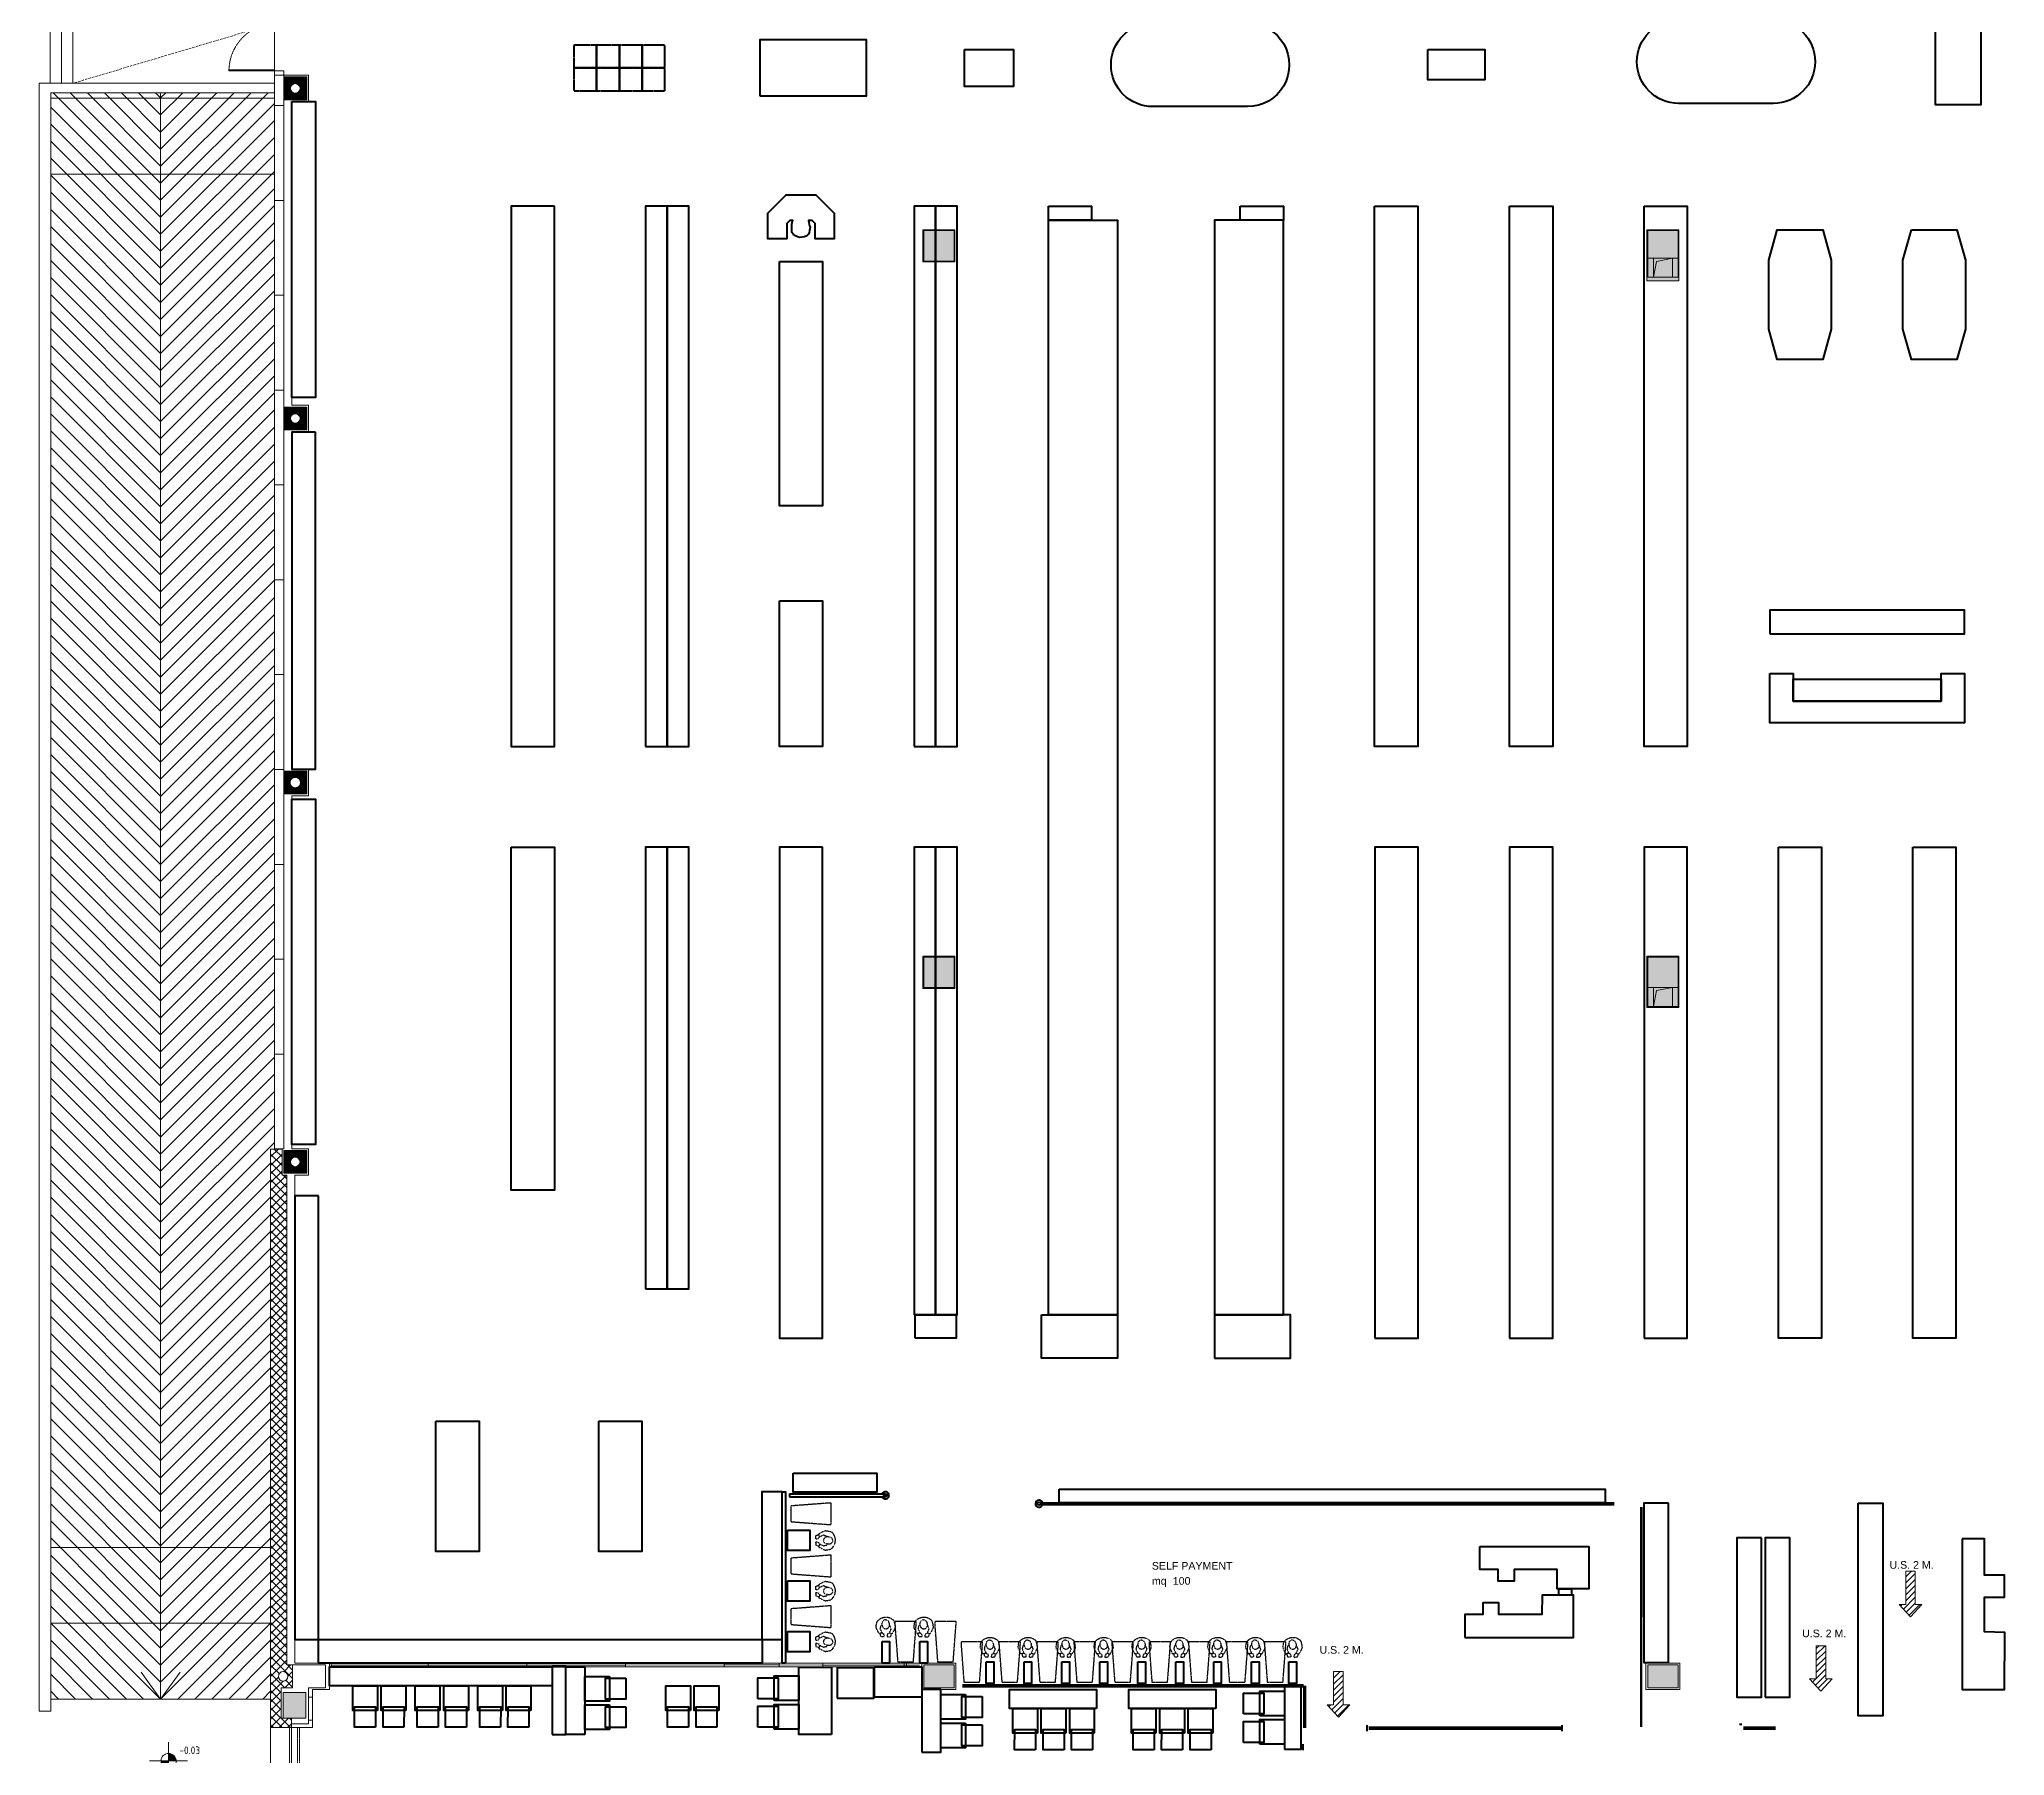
# Model space of a CAD drawing. Header units: millimetres. Extents: x 153 to 11230, y 154 to 10357.
# Drawn here: x 153 to 5336, y 2430 to 6955 of the extents above; entities that cross this region are included whole.
import ezdxf
from ezdxf.enums import TextEntityAlignment as Align

# ---------------------------------------------------------------- set-up
doc = ezdxf.new("R2010")
doc.units = ezdxf.units.MM
for name, pattern in [('HIDDEN', [9.525, 6.35, -3.175]), ('HIDDEN3', [0.25, 0.125, -0.125]), ('HIDDEN4', [0.125, 0.025, -0.1])]:
    doc.linetypes.add(name, pattern=pattern)
doc.layers.add('2500_460_LAY_OUT_001', color=150, linetype='Continuous')
for name, color, linetype, lineweight in [('410_STRUTTURE_001-AM_0', 7, 'Continuous', 0), ('420_MURATURE_001-AM_0', 4, 'Continuous', 0), ('430_TAVOLATI_001-AM_0', 3, 'Continuous', 0), ('434_CARTONGESSI_001-AM_0', 54, 'Continuous', 0), ('438_FOROMETRIE_001-AM_0', 7, 'Continuous', 0), ('441_SERRAMENTI_001-AM_0', 1, 'Continuous', 0), ('445_QUOTE_ALTIMETRICHE_001-AM_0', 2, 'Continuous', 0), ('449_ASCENSORI_RAMPE_001-AM_0', 43, 'Continuous', 0), ('461_LAYOUT_SCHEMA_001-AM_0', 11, 'Continuous', 50), ('471_TESTI_POLIGONI_001-AM_0', 221, 'Continuous', 0), ('480_CAMPITURE_SIMB_REI_001-AM_0', 30, 'Continuous', 0), ('481_SIMBOLI_VVF_001-AM_0', 30, 'Continuous', 0), ('490_CAMPITURE_001-AM_0', 9, 'Continuous', 0), ('491_OMBREGGIATURE_001-AM_0', 253, 'Continuous', 0)]:
    doc.layers.add(name, color=color, linetype=linetype, lineweight=lineweight)
doc.styles.add('AREA', font='arial.ttf')
doc.styles.get("Standard").update_dxf_attribs({"font": 'isocp.shx'})

# ---------------------------------------------------------------- blocks, each defined once
blk = doc.blocks.new('quota_alti_H20')
h = blk.add_hatch(color=256)
h.paths.add_polyline_path([(20, 0, 0.414214), (0, 20), (0, 0)])
h.paths.add_polyline_path([(-20, 0, 0.414214), (0, -20), (0, 0)])
for p, q in [((-50, 0), (50, 0)), ((0, 50), (0, -50))]:
    blk.add_line(p, q)
blk.add_circle((0, 0), 20)
blk.add_attdef('0.00', text='', height=20).set_placement((28.3, 28.3), align=Align.MIDDLE_LEFT)
blk = doc.blocks.new('SUP-LOC')
at = {"style": 'AREA'}
blk.add_text('mq', height=20, dxfattribs=at).set_placement((7.7, -17.4))
for tag, p in [('NAME_LOC', (7.7, 22.3)), ('AREA_AREA', (62.9, -17.4))]:
    blk.add_attdef(tag, p, '', height=20, dxfattribs=at)
blk = doc.blocks.new('uomo cassa self payment')
at = {"layer": '491_OMBREGGIATURE_001-AM_0', "color": 251, "linetype": 'HIDDEN4', "lineweight": 25, "ltscale": 0.35}
for p, q in [((-22.3, 13.5), (-23.6, 10.2)), ((-15.7, 27.3), (-22.3, 13.5)), ((-13.5, 26.8), (-15.7, 27.3)), ((-13.5, 26.8), (-13, 29.9)), ((-11.4, 26.1), (-13.5, 26.8)), ((-13, 29.9), (-12.4, 32.5)), ((-12.5, 15.4), (-8.3, 24.3)), ((-12.4, 32.5), (-11.8, 33.9)), ((-11.8, 33.9), (-9.9, 34.5)), ((-8.3, 24.3), (-11.4, 26.1)), ((-9.9, 34.5), (-2.2, 34.7)), ((-7.7, 26.1), (-9.5, 25)), ((-2.6, 28.2), (-7.7, 26.1)), ((-7.6, 3.7), (-6.6, 8.1)), ((-2.1, 30.7), (-3.3, 29.5)), ((-3.3, 29.5), (-2.6, 28.2)), ((-2.2, 34.7), (-2.1, 30.7)), ((5.4, 31.3), (5.4, 35.2)), ((5.4, 35.2), (13.2, 35.1)), ((6.5, 30.1), (5.4, 31.3)), ((5.9, 28.7), (6.5, 30.1)), ((11, 26.7), (5.9, 28.7)), ((12.7, 25.6), (11, 26.7)), ((11.6, 24.8), (16.5, 14.3)), ((13.2, 35.1), (15.1, 34.4)), ((15.1, 34.4), (15.7, 33.1)), ((15.7, 33.1), (16.2, 30.5)), ((16.2, 30.5), (16.8, 27.4)), ((25.6, 14.1), (20.6, 24.4))]:
    blk.add_line(p, q, dxfattribs=at)
for centre, radius, start, end in [((61, 17.9), 84.9, 185.1885, 194.9327), ((115.3, 41), 130.3, 191.3093, 195.9344), ((-9.9, 0.3), 4.93, 59.1483, 90.6094), ((52809.8, 2340.9), 52869.1, 182.53371, 182.53914), ((6.6, 2.5), 14.3, 137.1679, 156.7379), ((3.5, 5.3), 10.1, 112.9373, 137.1665), ((15739.5, -106084.2), 107260.1, 98.436493, 98.438394), ((-4, -8.7), 24.9, 65.3342, 73.5397), ((-0.4, 4.8), 11.4, 9.7579, 53.5552), ((-75293.4, 19702.4), 77838.8, 345.335501, 345.339192), ((-73.9, 0.4), 85, 0.846, 4.2256), ((18.9, -7.5), 14.7, 112.2167, 122.4764), ((21.8, 11), 17.2, 99.1926, 126.3892), ((36, 1.9), 23.1, 147.6341, 169.7775), ((58.6, 43.1), 42.4, 200.9394, 206.1749), ((-40.1, 15.2), 67.1, 339.6535, 356.2112), ((-82.3, -27.9), 115.8, 19.5142, 21.2699), ((2.6, 11.9), 28.5, 213.8804, 315.393), ((5.4, 1.2), 13, 191.1369, 210.7007), ((2.9, -0.3), 10.1, 210.7058, 234.9365), ((-60434.8, -161110.7), 172063.7, 69.436964, 69.438149), ((-8.9, 65.4), 75.9, 277.0917, 279.7798), ((0, 0), 10.1, 292.9369, 317.1679), ((-2.1, 1.9), 13, 317.1697, 336.7372)]:
    blk.add_arc(centre, radius, start, end, dxfattribs=at)
blk = doc.blocks.new('FRECCIA US ORIZZONTALE')
h = blk.add_hatch()
h.set_pattern_fill('ANSI31', color=256, scale=7, style=0)
h.set_pattern_definition([(45, (-5619.863, -3114.928), (-15.71545, 15.71545), [])])
h.paths.add_polyline_path([(0, 0), (-60, 65), (-25, 65), (-25, 240), (25, 240), (25, 65), (60, 65)])
blk.add_lwpolyline([(0, 0), (-60, 65), (-25, 65), (-25, 240), (25, 240), (25, 65), (60, 65)], close=True)
blk = doc.blocks.new('US')
at = {"rotation": 270}
blk.add_blockref('FRECCIA US ORIZZONTALE', (50, 0), dxfattribs=at)

msp = doc.modelspace()

# ---------------------------------------------------------------- hatches: boundary and pattern name
at = {"layer": '410_STRUTTURE_001-AM_0'}
h = msp.add_hatch(color=256, dxfattribs=at)
h.paths.add_polyline_path([(828.315, 6855.205), (798.315, 6855.205), (798.315, 6825.205), (815.815, 6825.205, -0.41421356), (828.315, 6837.705)])
h.paths.add_polyline_path([(858.315, 6855.205), (828.315, 6855.205), (828.315, 6837.705, -0.41421356), (840.815, 6825.205), (858.315, 6825.205)])
h.paths.add_polyline_path([(858.315, 6825.205), (840.815, 6825.205, -0.41421356), (828.315, 6812.705), (828.315, 6795.205), (858.315, 6795.205)])
h.paths.add_polyline_path([(828.315, 6812.705, -0.41421356), (815.815, 6825.205), (798.315, 6825.205), (798.315, 6795.205), (828.315, 6795.205)])
h = msp.add_hatch(color=256, dxfattribs=at)
h.paths.add_polyline_path([(4474.315, 6450.208), (4434.315, 6450.208), (4434.315, 6422.77, -0.41421356), (4446.815, 6410.27), (4474.315, 6410.27)])
h.paths.add_polyline_path([(4434.315, 6450.208), (4394.315, 6450.208), (4394.315, 6410.27), (4421.815, 6410.27, -0.41421356), (4434.315, 6422.77)])
h.paths.add_polyline_path([(4434.315, 6397.77, -0.41274985), (4421.816, 6410.208), (4394.315, 6410.208), (4394.315, 6370.208), (4434.315, 6370.208)])
h.paths.add_polyline_path([(4474.315, 6410.208), (4446.815, 6410.208, -0.41274985), (4434.315, 6397.77), (4434.315, 6370.208), (4459.315, 6370.208), (4474.315, 6370.208)])
h.paths.add_polyline_path([(4446.815, 6410.208), (4434.315, 6410.208), (4434.315, 6397.77, 0.41274985)])
h.paths.add_polyline_path([(4434.315, 6422.77), (4434.315, 6410.27), (4446.815, 6410.27, 0.41421356)])
h.paths.add_polyline_path([(4434.315, 6422.77, 0.41421356), (4421.815, 6410.27), (4434.315, 6410.27)], flags=16)
h.paths.add_polyline_path([(4434.315, 6410.208), (4421.816, 6410.208, 0.41274985), (4434.315, 6397.77)], flags=17)
h = msp.add_hatch(color=256, dxfattribs=at)
h.paths.add_polyline_path([(828.315, 5985.205), (798.315, 5985.205), (798.315, 5955.205), (815.815, 5955.205, -0.41421356), (828.315, 5967.705)])
h.paths.add_polyline_path([(858.315, 5985.205), (828.315, 5985.205), (828.315, 5967.705, -0.41421356), (840.815, 5955.205), (858.315, 5955.205)])
h.paths.add_polyline_path([(858.315, 5955.205), (840.815, 5955.205, -0.41421356), (828.315, 5942.705), (828.315, 5925.205), (858.315, 5925.205)])
h.paths.add_polyline_path([(828.315, 5942.705, -0.41421356), (815.815, 5955.205), (798.315, 5955.205), (798.315, 5925.205), (828.315, 5925.205)])
h = msp.add_hatch(color=256, dxfattribs=at)
h.paths.add_polyline_path([(828.315, 5025.205), (798.315, 5025.205), (798.315, 4995.205), (815.815, 4995.205, -0.41421356), (828.315, 5007.705)])
h.paths.add_polyline_path([(858.315, 5025.205), (828.315, 5025.205), (828.315, 5007.705, -0.41421356), (840.815, 4995.205), (858.315, 4995.205)])
h.paths.add_polyline_path([(858.315, 4995.205), (840.815, 4995.205, -0.41421356), (828.315, 4982.705), (828.315, 4965.205), (858.315, 4965.205)])
h.paths.add_polyline_path([(828.315, 4982.705, -0.41421356), (815.815, 4995.205), (798.315, 4995.205), (798.315, 4965.205), (828.315, 4965.205)])
h = msp.add_hatch(color=256, dxfattribs=at)
h.paths.add_polyline_path([(4474.315, 4535.208), (4434.315, 4535.208), (4434.315, 4507.708, -0.41421356), (4446.815, 4495.208), (4474.315, 4495.208)])
h.paths.add_polyline_path([(4434.315, 4507.708), (4434.315, 4495.208), (4446.815, 4495.208, 0.41421356)], flags=16)
h.paths.add_polyline_path([(4434.315, 4507.708, 0.41421356), (4421.815, 4495.208), (4434.315, 4495.208)])
h.paths.add_polyline_path([(4434.315, 4495.208), (4421.815, 4495.208, 0.41421356), (4434.315, 4482.708)], flags=17)
h.paths.add_polyline_path([(4446.815, 4495.208), (4434.315, 4495.208), (4434.315, 4482.708, 0.41421356)], flags=16)
h.paths.add_polyline_path([(4474.315, 4495.208), (4446.815, 4495.208, -0.41421356), (4434.315, 4482.708), (4434.315, 4455.208), (4474.315, 4455.208)])
h.paths.add_polyline_path([(4434.315, 4535.208), (4394.315, 4535.208), (4394.315, 4495.208), (4421.815, 4495.208, -0.41421356), (4434.315, 4507.708)])
h.paths.add_polyline_path([(4434.315, 4482.708, -0.41421356), (4421.815, 4495.208), (4394.315, 4495.208), (4394.315, 4455.208), (4434.315, 4455.208)])
h = msp.add_hatch(color=256, dxfattribs=at)
h.paths.add_polyline_path([(828.284, 4025.208), (798.284, 4025.208), (798.284, 3995.208), (815.784, 3995.208, -0.41421356), (828.284, 4007.708)])
h.paths.add_polyline_path([(858.284, 4025.208), (828.284, 4025.208), (828.284, 4007.708, -0.41421356), (840.784, 3995.208), (858.284, 3995.208)])
h.paths.add_polyline_path([(858.284, 3995.208), (840.784, 3995.208, -0.41421356), (828.284, 3982.708), (828.284, 3965.208), (858.284, 3965.208)])
h.paths.add_polyline_path([(828.284, 3982.708, -0.41421356), (815.784, 3995.208), (798.284, 3995.208), (798.284, 3965.208), (828.284, 3965.208)])
msp.add_hatch(color=256, dxfattribs=at).paths.add_polyline_path([(796.317, 2596.617), (856.317, 2596.617), (856.317, 2529.208), (796.317, 2529.208)])
at = {"layer": '490_CAMPITURE_001-AM_0'}
h = msp.add_hatch(dxfattribs=at)
h.set_pattern_fill('ANSI31', color=256, scale=10, angle=270, style=0)
h.set_pattern_definition([(315, (473.315, 2579.208), (22.45064, 22.45064), [])])
h.paths.add_polyline_path([(473.315, 6813.708), (183.315, 6813.708), (183.315, 2579.208), (473.315, 2579.208)])
h = msp.add_hatch(dxfattribs=at)
h.set_pattern_fill('ANSI31', color=256, scale=10, style=0)
h.set_pattern_definition([(45, (473.315, 2579.208), (-22.45064, 22.45064), [])])
h.paths.add_polyline_path([(773.315, 6813.708), (473.315, 6813.708), (473.315, 2579.208), (763.315, 2579.208), (763.315, 4029.208), (773.315, 4029.208)])
h = msp.add_hatch(dxfattribs=at)
h.set_pattern_fill('ANSI37', color=256, scale=5, style=0)
h.set_pattern_definition([(45, (183.315, 9445.208), (-11.22532, 11.22532), []), (135, (183.315, 9445.208), (-11.22532, -11.22532), [])])
h.paths.add_polyline_path([(806.315, 3960.208), (793.315, 3960.208), (793.315, 4029.208), (763.315, 4029.208), (763.315, 2529.208), (763.315, 2504.208), (818.315, 2504.208), (818.315, 2529.208), (791.317, 2529.208), (791.317, 2609.208), (821.315, 2609.208), (821.315, 2669.208), (806.315, 2669.208)])
h.paths.add_polyline_path([(808.603, 2639.21, -1), (783.603, 2639.21, -1)], flags=16)

# ---------------------------------------------------------------- linework, layer by layer
at = {"layer": '2500_460_LAY_OUT_001', "ltscale": 100}
for p, q in [((4375.326, 3085.137), (4375.107, 2506.514)), ((4379.107, 2506.506), (4379.326, 3085.181))]:
    msp.add_line(p, q, dxfattribs=at)
at = {"layer": '410_STRUTTURE_001-AM_0', "linetype": 'Continuous'}
for points in [[(798.315, 6795.205), (858.315, 6795.205), (858.315, 6855.205), (798.315, 6855.205)], [(2485.315, 6370.145), (2565.315, 6370.145), (2565.315, 6450.145), (2485.315, 6450.145)], [(4394.315, 6377.208), (4474.315, 6377.208), (4474.315, 6450.208), (4394.315, 6450.208)], [(798.315, 5925.205), (858.315, 5925.205), (858.315, 5985.205), (798.315, 5985.205)], [(798.315, 4965.205), (858.315, 4965.205), (858.315, 5025.205), (798.315, 5025.205)], [(2485.315, 4455.208), (2565.315, 4455.208), (2565.315, 4535.208), (2485.315, 4535.208)], [(4394.315, 4455.208), (4474.315, 4455.208), (4474.315, 4535.208), (4394.315, 4535.208)], [(798.315, 3965.208), (858.315, 3965.208), (858.315, 4025.208), (798.315, 4025.208)], [(2485.315, 2609.208), (2565.315, 2609.208), (2565.315, 2669.208), (2485.315, 2669.208)], [(4394.315, 2609.208), (4474.315, 2609.208), (4474.315, 2669.208), (4394.315, 2669.208)]]:
    msp.add_lwpolyline(points, close=True, dxfattribs=at)
at = {"layer": '410_STRUTTURE_001-AM_0'}
msp.add_lwpolyline([(796.317, 2596.617), (856.317, 2596.617), (856.317, 2529.208), (796.317, 2529.208)], close=True, dxfattribs=at)
at = {"layer": '410_STRUTTURE_001-AM_0', "linetype": 'Continuous'}
for centre in [(828.315, 6825.205), (828.315, 5955.205), (828.284, 3995.208)]:
    msp.add_circle(centre, 12.5, dxfattribs=at)
at = {"layer": '410_STRUTTURE_001-AM_0'}
for points in [[(2485.315, 6450.145), (2565.315, 6450.145), (2485.315, 6370.145), (2565.315, 6370.145)], [(2485.315, 4535.208), (2565.315, 4535.208), (2485.315, 4455.208), (2565.315, 4455.208)], [(2485.315, 2669.208), (2565.315, 2669.208), (2485.315, 2609.208), (2565.315, 2609.208)], [(4394.315, 2669.208), (4474.315, 2669.208), (4394.315, 2609.208), (4474.315, 2609.208)]]:
    msp.add_solid(points, dxfattribs=at)
at = {"layer": '420_MURATURE_001-AM_0'}
for p, q in [((773.315, 6859.707), (773.315, 4029.708)), ((773.315, 6859.707), (798.315, 6859.707)), ((798.315, 4029.708), (798.315, 6859.707)), ((153.315, 2547.649), (153.315, 6838.708)), ((773.315, 6838.708), (153.315, 6838.708)), ((183.315, 2579.283), (183.315, 6813.708)), ((773.315, 6813.708), (183.315, 6813.708)), ((773.315, 6779.708), (798.315, 6779.708)), ((773.315, 6529.708), (798.315, 6529.708)), ((773.315, 6279.708), (798.315, 6279.708)), ((773.315, 6029.708), (798.315, 6029.708)), ((773.315, 5779.708), (798.315, 5779.708)), ((773.315, 5529.708), (798.315, 5529.708)), ((773.315, 5279.708), (798.315, 5279.708)), ((773.315, 5029.708), (798.315, 5029.708)), ((773.315, 4779.708), (798.315, 4779.708)), ((773.315, 4529.708), (798.315, 4529.708)), ((773.315, 4279.708), (798.315, 4279.708)), ((183.315, 2547.649), (183.315, 4039.208)), ((763.315, 2529.208), (763.315, 4029.208)), ((793.315, 4029.208), (763.315, 4029.208)), ((773.315, 4029.708), (798.315, 4029.708)), ((793.315, 4029.208), (793.315, 3960.208)), ((806.315, 3960.208), (793.315, 3960.208)), ((806.315, 2669.208), (806.315, 3960.208)), ((821.315, 2669.208), (806.315, 2669.208)), ((821.315, 2609.208), (821.315, 2669.208)), ((791.317, 2609.208), (821.315, 2609.208)), ((791.317, 2529.208), (791.317, 2609.208)), ((183.315, 2547.649), (153.315, 2547.649)), ((763.315, 2529.208), (763.315, 2504.208)), ((818.315, 2504.208), (763.315, 2504.208)), ((791.317, 2529.208), (818.315, 2529.208)), ((818.315, 2529.208), (818.315, 2504.208))]:
    msp.add_line(p, q, dxfattribs=at)
msp.add_circle((796.103, 2639.21), 12.5, dxfattribs=at)
at = {"layer": '430_TAVOLATI_001-AM_0', "linetype": 'Continuous'}
for p, q in [((798.315, 6860.205), (863.315, 6860.205)), ((863.315, 6790.205), (863.315, 6860.205)), ((819.315, 5990.205), (819.315, 6790.205)), ((819.315, 6790.205), (863.315, 6790.205)), ((819.315, 5990.205), (863.315, 5990.205)), ((863.315, 5920.205), (863.315, 5990.205)), ((819.315, 5030.205), (819.315, 5920.205)), ((819.315, 5920.205), (863.315, 5920.205)), ((819.315, 5030.205), (863.315, 5030.205)), ((863.315, 4960.205), (863.315, 5030.205)), ((819.315, 4030.208), (819.315, 4960.205)), ((819.315, 4960.205), (863.315, 4960.205)), ((819.315, 4030.208), (863.315, 4030.208)), ((863.315, 3960.208), (863.315, 4030.208)), ((827.315, 2674.025), (827.315, 3960.208)), ((827.315, 3960.208), (863.315, 3960.208)), ((863.315, 3960.208), (827.315, 3960.208)), ((821.315, 2669.208), (908.317, 2669.208)), ((918.317, 2674.025), (827.315, 2674.025)), ((908.317, 2609.39), (908.317, 2669.208)), ((918.317, 2604.208), (918.317, 2674.025)), ((863.315, 2609.39), (908.317, 2609.39)), ((863.315, 2514.208), (863.315, 2609.39)), ((873.315, 2604.208), (918.317, 2604.208)), ((873.315, 2504.208), (873.315, 2604.208)), ((818.315, 2514.208), (863.315, 2514.208)), ((818.315, 2504.208), (873.315, 2504.208))]:
    msp.add_line(p, q, dxfattribs=at)
at = {"layer": '430_TAVOLATI_001-AM_0'}
for p, q in [((873.315, 2584.117), (863.315, 2584.117)), ((873.315, 2524.117), (863.315, 2524.117))]:
    msp.add_line(p, q, dxfattribs=at)
at = {"layer": '434_CARTONGESSI_001-AM_0'}
for points in [[(2482.815, 6452.645), (2567.815, 6452.645), (2567.815, 6367.645), (2482.815, 6367.645)], [(2485.315, 6370.145), (2485.315, 6450.145), (2565.315, 6450.145), (2565.315, 6370.145)], [(4391.815, 6452.708), (4476.815, 6452.708), (4476.815, 6317.708), (4391.815, 6317.708)], [(4394.315, 6327.208), (4394.315, 6450.208), (4474.315, 6450.208), (4474.315, 6327.208)], [(2482.815, 4537.708), (2567.815, 4537.708), (2567.815, 4452.708), (2482.815, 4452.708)], [(2485.315, 4455.208), (2485.315, 4535.208), (2565.315, 4535.208), (2565.315, 4455.208)], [(4391.815, 4537.708), (4476.815, 4537.708), (4476.815, 4402.708), (4391.815, 4402.708)], [(4394.315, 4405.208), (4394.315, 4535.208), (4474.315, 4535.208), (4474.315, 4405.208)], [(2480.315, 2674.208), (2480.315, 2604.208), (2570.315, 2604.208), (2570.315, 2674.208)], [(4389.315, 2674.208), (4389.315, 2604.208), (4479.315, 2604.208), (4479.315, 2674.208)]]:
    msp.add_lwpolyline(points, close=True, dxfattribs=at)
at = {"layer": '438_FOROMETRIE_001-AM_0'}
for points in [[(4409.315, 6377.208), (4409.315, 6327.27), (4459.315, 6327.27), (4459.315, 6377.208)], [(4409.315, 6377.208), (4409.315, 6327.27), (4417.578, 6368.945), (4459.315, 6377.208)], [(4409.315, 4455.145), (4409.315, 4405.208), (4459.315, 4405.208), (4459.315, 4455.145)], [(4409.315, 4455.145), (4409.315, 4405.208), (4417.578, 4446.882), (4459.315, 4455.145)]]:
    msp.add_lwpolyline(points, close=True, dxfattribs=at)
at = {"layer": '441_SERRAMENTI_001-AM_0'}
for p, q in [((773.315, 6871.204), (773.315, 7123.209)), ((763.315, 2504.208), (763.315, 1904.208))]:
    msp.add_line(p, q, dxfattribs=at)
at = {"layer": '441_SERRAMENTI_001-AM_0', "linetype": 'Continuous'}
for p, q in [((918.317, 2674.025), (2104.037, 2674.158)), ((918.317, 2664.025), (2104.037, 2664.156)), ((923.317, 2664.026), (923.317, 2674.025)), ((923.317, 2669.016), (1178.477, 2669.045)), ((1178.477, 2664.055), (1178.477, 2674.035)), ((1178.477, 2669.045), (1438.637, 2669.074)), ((1438.637, 2664.084), (1438.637, 2674.065)), ((1438.637, 2669.074), (1698.797, 2669.103)), ((1698.797, 2664.113), (1698.797, 2674.094)), ((1698.797, 2669.103), (1958.957, 2669.206)), ((1958.957, 2664.143), (1958.957, 2674.123)), ((1958.957, 2669.206), (2104.037, 2669.15)), ((2104.037, 2674.159), (2480.315, 2674.165)), ((2104.037, 2674.161), (2104.037, 2664.157)), ((2104.037, 2674.158), (2104.037, 2664.156)), ((2219.117, 2669.141), (2104.037, 2669.15)), ((2104.037, 2664.157), (2480.315, 2664.161)), ((2219.117, 2664.158), (2219.117, 2674.139)), ((2219.117, 2669.141), (2474.314, 2669.025)), ((2433.896, 2674.161), (2433.896, 2664.157)), ((2433.896, 2674.158), (2433.896, 2664.156)), ((2433.896, 2664.026), (2433.896, 2674.025)), ((2433.896, 2664.026), (2433.896, 2674.025)), ((2440.174, 2674.165), (2440.174, 2664.161)), ((2440.174, 2674.165), (2440.174, 2664.161)), ((2440.174, 2674.165), (2440.174, 2664.161)), ((2440.174, 2674.165), (2440.174, 2664.161)), ((813.315, 2294.208), (813.315, 2504.208)), ((813.315, 2504.208), (818.315, 2504.208)), ((818.315, 2504.208), (818.315, 2294.208))]:
    msp.add_line(p, q, dxfattribs=at)
at = {"layer": '441_SERRAMENTI_001-AM_0', "linetype": 'HIDDEN3'}
for p, q in [((834.315, 2504.208), (834.315, 1904.208)), ((839.315, 2504.208), (839.315, 1904.208))]:
    msp.add_line(p, q, dxfattribs=at)
at = {"layer": '441_SERRAMENTI_001-AM_0'}
msp.add_lwpolyline([(773.315, 6871.204), (653.326, 6871.207), (653.327, 6874.207), (773.315, 6874.204)], close=True, dxfattribs=at)
at = {"layer": '441_SERRAMENTI_001-AM_0', "linetype": 'HIDDEN4'}
msp.add_arc((780.212, 6870.518), 126.876, 93.115906, 178.333973, dxfattribs=at)
at = {"layer": '449_ASCENSORI_RAMPE_001-AM_0', "linetype": 'Continuous'}
for p, q in [((181.923, 7154.708), (181.923, 6838.708)), ((211.923, 7154.708), (211.923, 6838.708)), ((241.923, 7154.708), (241.923, 6838.708))]:
    msp.add_line(p, q, dxfattribs=at)
at = {"layer": '449_ASCENSORI_RAMPE_001-AM_0'}
for p, q in [((183.315, 6799.208), (773.315, 6799.208)), ((473.315, 2579.208), (473.315, 6813.708)), ((183.315, 6599.208), (773.315, 6599.208)), ((183.315, 2979.208), (763.315, 2979.208)), ((183.315, 2779.208), (763.315, 2779.208)), ((183.315, 2579.208), (763.315, 2579.208))]:
    msp.add_line(p, q, dxfattribs=at)
at = {"layer": '449_ASCENSORI_RAMPE_001-AM_0', "linetype": 'HIDDEN'}
msp.add_lwpolyline([(772.87, 6996.705), (241.923, 6838.708)], dxfattribs=at)
at = {"layer": '449_ASCENSORI_RAMPE_001-AM_0'}
msp.add_lwpolyline([(798.315, 6859.707), (798.315, 6871.204), (773.315, 6871.204), (773.315, 6859.707)], dxfattribs=at)
at = {"layer": '449_ASCENSORI_RAMPE_001-AM_0', "linetype": 'Continuous'}
for points in [[(473.315, 2579.283), (421.899, 2650.442)], [(473.315, 2579.283), (524.732, 2650.442)]]:
    msp.add_lwpolyline(points, dxfattribs=at)
at = {"layer": '461_LAYOUT_SCHEMA_001-AM_0'}
for points in [[(3089.229, 6997.209), (3339.367, 6997.209, -1.00062891), (3339.229, 6777.209), (3089.229, 6777.209, -1)], [(4475.895, 7005.477), (4725.895, 7005.477, -1), (4725.895, 6785.477), (4475.895, 6785.477, -1)], [(2138.076, 6471.96), (2139.313, 6475.286), (2139.971, 6476.57), (2132.134, 6476.57), (2124.336, 6468.756), (2124.318, 6428.667), (2074.318, 6428.667), (2074.318, 6496.449), (2122.536, 6544.667), (2201.1, 6544.667), (2249.318, 6496.449), (2249.318, 6428.667), (2199.318, 6428.667), (2199.318, 6468.667), (2191.415, 6476.57), (2181.658, 6476.57), (2184.542, 6463.044), (2185.778, 6459.718, -0.07237361), (2181.737, 6440.815, -0.47436789), (2137.835, 6444.937, -0.02271333)]]:
    msp.add_lwpolyline(points, format="xyb", close=True, dxfattribs=at)
for points in [[(2053.495, 6805.146), (2334.495, 6805.146), (2334.495, 6953.146), (2053.495, 6953.146)], [(2593.124, 6928.096), (2722.404, 6928.096), (2722.404, 6830.196), (2593.124, 6830.196)], [(3814.798, 6927.278), (3964.798, 6927.278), (3964.798, 6847.278), (3814.798, 6847.278)], [(819.315, 6790.205), (881.315, 6790.205), (881.315, 6010.186), (819.315, 6010.186)], [(1511.815, 6514.707), (1397.815, 6514.707), (1397.815, 5090.655), (1511.815, 5090.655)], [(1751.815, 5090.655), (1808.816, 5090.667), (1808.816, 6514.719), (1751.815, 6514.707)], [(1808.816, 5090.655), (1865.816, 5090.667), (1865.816, 6514.719), (1808.816, 6514.707)], [(2459.815, 5090.656), (2516.816, 5090.668), (2516.816, 6514.72), (2459.815, 6514.708)], [(2516.816, 5090.656), (2573.816, 5090.668), (2573.816, 6514.72), (2516.816, 6514.708)], [(2814.052, 6514.707), (2928.052, 6514.707), (2928.052, 6477.623), (2814.052, 6477.623)], [(3320.053, 6514.707), (3434.053, 6514.707), (3434.053, 6477.624), (3320.053, 6477.624)], [(3674.09, 6514.701), (3788.09, 6514.701), (3788.09, 5090.648), (3674.09, 5090.648)], [(4029.817, 6514.733), (4143.817, 6514.733), (4143.817, 5090.68), (4029.817, 5090.68)], [(4384.815, 6514.733), (4498.815, 6514.733), (4498.815, 5090.68), (4384.815, 5090.68)], [(2814.052, 6477.613), (2996.053, 6477.613), (2996.053, 3592.623), (2814.052, 3592.623)], [(3252.053, 3592.614), (3434.053, 3592.614), (3434.053, 6477.622), (3252.053, 6477.622)], [(4713.523, 6372.712), (4736.023, 6452.712), (4856.023, 6452.712), (4878.523, 6372.712), (4878.523, 6190.712), (4856.023, 6110.712), (4736.023, 6110.712), (4713.523, 6190.712)], [(5089.698, 6452.712), (5209.698, 6452.712), (5232.198, 6372.712), (5232.198, 6190.712), (5209.698, 6110.712), (5089.698, 6110.712), (5067.198, 6190.712), (5067.198, 6372.712)], [(2104.818, 6368.667), (2218.822, 6368.667), (2218.822, 5724.656), (2104.818, 5724.656)], [(881.315, 5919.217), (819.315, 5919.217), (819.315, 5030.205), (881.315, 5030.205)], [(2104.822, 5474.658), (2218.822, 5474.658), (2218.822, 5090.655), (2104.822, 5090.655)], [(4716.02, 5387.666), (5230.02, 5387.666), (5230.022, 5449.666), (4716.02, 5449.666)], [(4716.02, 5282.666), (4778.02, 5282.666), (4778.02, 5210.166), (5168.02, 5210.166), (5168.02, 5282.666), (5230.02, 5282.666), (5230.02, 5152.666), (4716.02, 5152.666)], [(4778.02, 5267.666), (5168.02, 5267.666), (5168.02, 5210.166), (4778.02, 5210.166)], [(819.314, 4951.205), (881.315, 4951.205), (881.315, 4041.182), (819.314, 4041.182)], [(1397.815, 4824.656), (1511.811, 4824.656), (1511.811, 3920.65), (1397.815, 3920.65)], [(1751.815, 3660.65), (1808.816, 3660.661), (1808.816, 4824.662), (1751.815, 4824.65)], [(1808.816, 3660.65), (1865.816, 3660.661), (1865.816, 4824.662), (1808.816, 4824.65)], [(2218.822, 4824.656), (2104.822, 4824.656), (2104.822, 3530.623), (2218.822, 3530.623)], [(2459.816, 3592.617), (2516.816, 3592.629), (2516.816, 4824.663), (2459.815, 4824.651)], [(2516.816, 3592.617), (2573.817, 3592.629), (2573.816, 4824.663), (2516.816, 4824.651)], [(3674.825, 3530.628), (3788.82, 3530.628), (3788.82, 4824.656), (3674.825, 4824.656)], [(4029.823, 3530.632), (4143.818, 3530.632), (4143.818, 4824.661), (4029.823, 4824.661)], [(4384.613, 3530.632), (4498.608, 3530.632), (4498.608, 4824.661), (4384.613, 4824.661)], [(4738.816, 4824.66), (4852.814, 4824.66), (4852.819, 3530.623), (4738.816, 3530.623)], [(5093.02, 4824.66), (5207.025, 4824.66), (5207.025, 3530.623), (5093.02, 3530.623)], [(889.315, 3906.025), (827.315, 3906.025), (827.315, 2736.025), (889.315, 2736.025)], [(2461.761, 3531.723), (2571.761, 3531.723), (2571.761, 3592.623), (2461.761, 3592.623)], [(2796.053, 3592.623), (2996.053, 3592.623), (2996.053, 3477.623), (2796.053, 3477.623)], [(3252.053, 3477.614), (3452.053, 3477.614), (3452.053, 3592.614), (3252.053, 3592.614)], [(1199.315, 3312.11), (1313.315, 3312.11), (1313.315, 2968.111), (1199.315, 2968.111)], [(1628.315, 3312.111), (1742.315, 3312.111), (1742.315, 2968.111), (1628.315, 2968.111)], [(2141.157, 3175.008), (2361.276, 3175.008), (2361.276, 3125.008), (2141.157, 3125.008)], [(2058.752, 2736.025), (2111.752, 2736.025), (2111.752, 3126.025), (2058.752, 3126.025)], [(2120.752, 2674.149), (2111.752, 2674.149), (2111.752, 3126.025), (2120.752, 3126.025)], [(2842.057, 3132.488), (4282.057, 3132.603), (4282.057, 3096.603), (2842.057, 3096.488)], [(4449.315, 3095.333), (4384.315, 3095.333), (4384.315, 2675.333), (4449.315, 2675.333)], [(4949.171, 3095.333), (5014.171, 3095.333), (5014.171, 2535.333), (4949.171, 2535.333)], [(2125.752, 3024.436), (2185.348, 3024.436), (2185.348, 2970.875), (2125.752, 2970.875)], [(3951.77, 2981.663), (4238.821, 2981.663), (4238.821, 2870.113), (4155.594, 2869.568), (4155.357, 2920.615), (4041.826, 2920.615), (4041.826, 2889.974), (3999.824, 2890.016), (3999.822, 2920.598), (3951.77, 2920.555)], [(4694.171, 3004.208), (4629.171, 3004.208), (4629.171, 2584.208), (4694.171, 2584.208)], [(4704.171, 2584.208), (4769.171, 2584.208), (4769.171, 3004.208), (4704.171, 3004.208)], [(5223.212, 3001.519), (5223.212, 2604.209), (5335.116, 2604.209), (5335.661, 2755.164), (5282.014, 2756.364), (5282.014, 2847.916), (5335.116, 2847.916), (5335.116, 2905.815), (5282.014, 2905.818), (5282.014, 3001.519)], [(2125.752, 2890.875), (2185.348, 2890.875), (2185.348, 2837.314), (2125.752, 2837.314)], [(3911.97, 2741.514), (4199.02, 2741.514), (4199.021, 2853.064), (4115.794, 2853.609), (4115.556, 2802.562), (4002.026, 2802.562), (4002.026, 2833.203), (3960.024, 2833.161), (3960.021, 2802.579), (3911.97, 2802.622)], [(4159.698, 2853.309), (4159.698, 2869.806), (4193.54, 2869.806), (4193.54, 2853.309)], [(2125.752, 2757.314), (2185.348, 2757.314), (2185.348, 2703.753), (2125.752, 2703.753)], [(889.315, 2736.025), (2059.315, 2736.024), (2059.315, 2674.027), (889.315, 2674.208)], [(2375.34, 2731.396), (2395.34, 2731.208), (2395.34, 2673.831), (2375.34, 2674.019)], [(2475.34, 2731.208), (2495.34, 2731.208), (2495.34, 2674.208), (2475.34, 2674.208)], [(1505.65, 2614.05), (918.322, 2614.05), (918.322, 2664.025), (1505.65, 2664.025)], [(1505.751, 2485.827), (1541.66, 2485.827), (1541.66, 2664.106), (1505.751, 2664.106)], [(1591.66, 2486.35), (1541.66, 2486.35), (1541.66, 2664.19), (1591.66, 2664.19)], [(2242.355, 2485.827), (2156.437, 2485.827), (2156.437, 2663.763), (2242.355, 2663.763)], [(2355.625, 2664.507), (2480.625, 2664.507), (2480.625, 2584.208), (2355.625, 2584.208)], [(2649.945, 2677.707), (2669.945, 2677.707), (2669.945, 2620.707), (2649.945, 2620.707)], [(2749.945, 2677.707), (2769.945, 2677.707), (2769.945, 2620.707), (2749.945, 2620.707)], [(2849.945, 2677.707), (2869.945, 2677.707), (2869.945, 2620.707), (2849.945, 2620.707)], [(2949.945, 2677.707), (2969.945, 2677.707), (2969.945, 2620.707), (2949.945, 2620.707)], [(3049.945, 2677.707), (3069.945, 2677.707), (3069.945, 2620.707), (3049.945, 2620.707)], [(3149.945, 2677.707), (3169.945, 2677.707), (3169.945, 2620.707), (3149.945, 2620.707)], [(3249.945, 2677.707), (3269.945, 2677.707), (3269.945, 2620.707), (3249.945, 2620.707)], [(3349.945, 2677.707), (3369.945, 2677.707), (3369.945, 2620.707), (3349.945, 2620.707)], [(3448.195, 2677.707), (3468.195, 2677.707), (3468.195, 2620.707), (3448.195, 2620.707)], [(1044.805, 2549.117), (979.805, 2549.117), (979.805, 2614.117), (1044.805, 2614.117)], [(1119.805, 2549.117), (1054.805, 2549.117), (1054.805, 2614.117), (1119.805, 2614.117)], [(1209.764, 2549.117), (1144.764, 2549.117), (1144.764, 2614.117), (1209.764, 2614.117)], [(1284.764, 2549.117), (1219.764, 2549.117), (1219.764, 2614.117), (1284.764, 2614.117)], [(1374.723, 2549.117), (1309.723, 2549.117), (1309.723, 2614.117), (1374.723, 2614.117)], [(1449.188, 2549.117), (1384.188, 2549.117), (1384.188, 2614.117), (1449.188, 2614.117)], [(1656.66, 2639.095), (1656.66, 2574.095), (1591.66, 2574.095), (1591.66, 2639.095)], [(1700.254, 2634.174), (1700.254, 2579.016), (1646.66, 2579.095), (1646.66, 2634.253)], [(1870.015, 2549.14), (1805.015, 2549.14), (1805.015, 2614.14), (1870.015, 2614.14)], [(1945.015, 2549.14), (1880.015, 2549.14), (1880.015, 2614.14), (1945.015, 2614.14)], [(2047.843, 2580.169), (2047.843, 2635.327), (2101.437, 2635.248), (2101.437, 2580.09)], [(2091.437, 2575.248), (2091.437, 2640.248), (2156.437, 2640.248), (2156.437, 2575.248)], [(2480.625, 2439.25), (2530.625, 2439.25), (2530.625, 2604.208), (2480.625, 2604.208)], [(2941.127, 2554.209), (2711.761, 2554.209), (2711.761, 2604.209), (2941.127, 2604.209)], [(3255.266, 2554.209), (3025.9, 2554.209), (3025.9, 2604.209), (3255.266, 2604.209)], [(3328.284, 2540.089), (3328.284, 2595.246), (3381.878, 2595.168), (3381.878, 2540.01)], [(3371.878, 2535.168), (3371.878, 2600.168), (3436.878, 2600.168), (3436.878, 2535.168)], [(3436.878, 2447.243), (3480.743, 2447.243), (3480.743, 2612.201), (3436.878, 2612.201)], [(1039.884, 2505.523), (984.726, 2505.523), (984.805, 2559.117), (1039.963, 2559.117)], [(1114.884, 2505.523), (1059.726, 2505.523), (1059.805, 2559.117), (1114.963, 2559.117)], [(1204.843, 2505.523), (1149.685, 2505.523), (1149.764, 2559.117), (1204.922, 2559.117)], [(1279.843, 2505.523), (1224.685, 2505.523), (1224.764, 2559.117), (1279.922, 2559.117)], [(1369.802, 2505.523), (1314.644, 2505.523), (1314.723, 2559.117), (1369.881, 2559.117)], [(1444.267, 2505.523), (1389.109, 2505.523), (1389.188, 2559.117), (1444.345, 2559.117)], [(1656.66, 2564.095), (1656.66, 2499.095), (1591.66, 2499.095), (1591.66, 2564.095)], [(1700.254, 2559.174), (1700.254, 2504.016), (1646.66, 2504.095), (1646.66, 2559.253)], [(1865.094, 2505.546), (1809.937, 2505.546), (1810.015, 2559.14), (1865.173, 2559.14)], [(1940.094, 2505.546), (1884.937, 2505.546), (1885.015, 2559.14), (1940.173, 2559.14)], [(2047.843, 2505.162), (2047.843, 2560.319), (2101.437, 2560.241), (2101.437, 2505.083)], [(2091.437, 2500.241), (2091.437, 2565.241), (2156.437, 2565.241), (2156.437, 2500.241)], [(2595.625, 2591.1), (2595.625, 2526.1), (2530.625, 2526.1), (2530.625, 2591.1)], [(2639.219, 2586.178), (2639.219, 2531.021), (2585.625, 2531.1), (2585.625, 2586.257)], [(2785.192, 2489.209), (2720.192, 2489.209), (2720.192, 2554.209), (2785.192, 2554.209)], [(2860.192, 2489.209), (2795.192, 2489.209), (2795.192, 2554.209), (2860.192, 2554.209)], [(2935.192, 2489.209), (2870.192, 2489.209), (2870.192, 2554.209), (2935.192, 2554.209)], [(3097.797, 2489.209), (3032.797, 2489.209), (3032.797, 2554.209), (3097.797, 2554.209)], [(3172.797, 2489.209), (3107.797, 2489.209), (3107.797, 2554.209), (3172.797, 2554.209)], [(3247.797, 2489.209), (3182.797, 2489.209), (3182.797, 2554.209), (3247.797, 2554.209)], [(2595.625, 2516.1), (2595.625, 2451.1), (2530.625, 2451.1), (2530.625, 2516.1)], [(2639.219, 2511.178), (2639.219, 2456.021), (2585.625, 2456.1), (2585.625, 2511.257)], [(2780.271, 2445.615), (2725.113, 2445.615), (2725.192, 2499.209), (2780.35, 2499.209)], [(2855.271, 2445.615), (2800.113, 2445.615), (2800.192, 2499.209), (2855.35, 2499.209)], [(2930.271, 2445.615), (2875.113, 2445.615), (2875.192, 2499.209), (2930.35, 2499.209)], [(3092.875, 2445.615), (3037.718, 2445.615), (3037.797, 2499.209), (3092.954, 2499.209)], [(3167.875, 2445.615), (3112.718, 2445.615), (3112.797, 2499.209), (3167.954, 2499.209)], [(3242.875, 2445.615), (3187.718, 2445.615), (3187.797, 2499.209), (3242.954, 2499.209)], [(3328.284, 2465.089), (3328.284, 2520.246), (3381.878, 2520.168), (3381.878, 2465.01)], [(3371.878, 2460.168), (3371.878, 2525.168), (3436.878, 2525.168), (3436.878, 2460.168)]]:
    msp.add_lwpolyline(points, close=True, dxfattribs=at)
for points in [[(5153.528, 6990.882), (5272.528, 6990.882), (5272.528, 6781.882), (5153.528, 6781.882), (5153.528, 6990.882)], [(2131.252, 3120.525), (2383.866, 3120.504)], [(2131.252, 3120.525), (2131.252, 3112.525)], [(2131.252, 3112.525), (2383.972, 3112.506)], [(2383.972, 3120.506), (2383.971, 3112.506)], [(2792.473, 3091.876), (4306.292, 3091.876)], [(2792.896, 3096.603), (4305.829, 3096.603)], [(2587.276, 2612.201), (3486.569, 2612.201)], [(3486.561, 2616.201), (2587.283, 2616.201)], [(3488.256, 2503.6), (3488.302, 2613.827)], [(3492.256, 2503.599), (3492.302, 2613.825)], [(3492.263, 2507.6), (3488.263, 2507.6)], [(3653.735, 2510.797), (3653.735, 2494.797)], [(3658.735, 2505.797), (4167.885, 2505.63)], [(3658.735, 2500.797), (4167.885, 2500.63)], [(4167.885, 2510.797), (4167.885, 2494.797)], [(4636.768, 2513.166), (4642.768, 2513.166)], [(4646.768, 2505.166), (4731.439, 2505.166)], [(4646.768, 2501.166), (4731.439, 2501.166)], [(3485.256, 2460.516), (3485.256, 2444.516)]]:
    msp.add_lwpolyline(points, dxfattribs=at)
at = {"layer": '461_LAYOUT_SCHEMA_001-AM_0', "linetype": 'HIDDEN3'}
for points in [[(1562.764, 6939.146), (1562.764, 6879.146), (1622.764, 6879.146), (1622.764, 6939.146), (1562.764, 6939.146)], [(1622.764, 6939.146), (1622.764, 6879.146), (1682.764, 6879.146), (1682.764, 6939.146), (1622.764, 6939.146)], [(1682.764, 6939.146), (1682.764, 6879.146), (1742.764, 6879.146), (1742.764, 6939.146), (1682.764, 6939.146)], [(1742.764, 6939.146), (1742.764, 6879.146), (1802.764, 6879.146), (1802.764, 6939.146), (1742.764, 6939.146)], [(1562.764, 6879.146), (1562.764, 6819.146), (1622.764, 6819.146), (1622.764, 6879.146), (1562.764, 6879.146)], [(1622.764, 6879.146), (1622.764, 6819.146), (1682.764, 6819.146), (1682.764, 6879.146), (1622.764, 6879.146)], [(1682.764, 6879.146), (1682.764, 6819.146), (1742.764, 6819.146), (1742.764, 6879.146), (1682.764, 6879.146)], [(1742.764, 6879.146), (1742.764, 6819.146), (1802.764, 6819.146), (1802.764, 6879.146), (1742.764, 6879.146)]]:
    msp.add_lwpolyline(points, dxfattribs=at)
at = {"layer": '461_LAYOUT_SCHEMA_001-AM_0', "elevation": 0}
msp.add_lwpolyline([(2257.081, 2581.337), (2353.523, 2581.336), (2353.523, 2661.738), (2257.081, 2661.739)], close=True, dxfattribs=at)
at = {"layer": '461_LAYOUT_SCHEMA_001-AM_0'}
for centre in [(2383.972, 3116.506), (2789.477, 3094.556)]:
    msp.add_circle(centre, 4, dxfattribs=at)
for centre, start, end in [((2383.972, 3116.506), 204.892289, 155.090165), ((2789.477, 3094.526), 12.627355, 343.798821)]:
    msp.add_arc(centre, 9.5, start, end, dxfattribs=at)
at = {"layer": '490_CAMPITURE_001-AM_0'}
for points in [[(183.315, 6813.708), (473.315, 6813.708), (473.315, 2579.208), (183.315, 2579.208)], [(473.315, 2579.208), (763.315, 2579.208), (763.315, 4029.208), (773.315, 4029.208), (773.315, 6813.708), (473.315, 6813.708)], [(806.315, 3960.208), (793.315, 3960.208), (793.315, 4029.208), (763.315, 4029.208), (763.315, 2529.208), (763.315, 2504.208), (818.315, 2504.208), (818.315, 2529.208), (791.317, 2529.208), (791.317, 2609.208), (821.315, 2609.208), (821.315, 2669.208), (806.315, 2669.208)]]:
    msp.add_lwpolyline(points, close=True, dxfattribs=at)
msp.add_lwpolyline([(808.603, 2639.21, -1), (783.603, 2639.21, -1)], format="xyb", close=True, dxfattribs=at)
at = {"layer": '491_OMBREGGIATURE_001-AM_0', "color": 251, "linetype": 'HIDDEN3', "lineweight": 25}
for points in [[(2134.893, 3047.041), (2234.97, 3039.47), (2240.893, 3039.47), (2240.893, 3095.969), (2235.004, 3095.969), (2134.892, 3088.397), (2134.893, 3047.041)], [(2134.893, 2909.484), (2234.97, 2901.912), (2240.893, 2901.912), (2240.893, 2958.411), (2235.004, 2958.411), (2134.892, 2950.839), (2134.893, 2909.484)], [(2134.893, 2775.923), (2234.97, 2768.351), (2240.893, 2768.351), (2240.893, 2824.85), (2235.004, 2824.85), (2134.892, 2817.278), (2134.893, 2775.923)], [(2458.033, 2677.809), (2465.605, 2777.886), (2465.605, 2783.809), (2409.106, 2783.809), (2409.106, 2777.92), (2416.678, 2677.808), (2458.033, 2677.809)], [(2563.147, 2677.809), (2570.718, 2777.886), (2570.718, 2783.809), (2514.219, 2783.809), (2514.219, 2777.92), (2521.791, 2677.808), (2563.147, 2677.809)], [(2632.638, 2624.309), (2640.209, 2724.386), (2640.209, 2730.309), (2583.71, 2730.309), (2583.71, 2724.42), (2591.282, 2624.308), (2632.638, 2624.309)], [(2732.638, 2624.309), (2740.209, 2724.386), (2740.209, 2730.309), (2683.71, 2730.309), (2683.71, 2724.42), (2691.282, 2624.308), (2732.638, 2624.309)], [(2832.638, 2624.309), (2840.209, 2724.386), (2840.209, 2730.309), (2783.71, 2730.309), (2783.71, 2724.42), (2791.282, 2624.308), (2832.638, 2624.309)], [(2930.349, 2624.309), (2937.921, 2724.386), (2937.92, 2730.309), (2881.422, 2730.309), (2881.422, 2724.42), (2888.993, 2624.308), (2930.349, 2624.309)], [(3030.349, 2624.309), (3037.921, 2724.386), (3037.92, 2730.309), (2981.422, 2730.309), (2981.422, 2724.42), (2988.993, 2624.308), (3030.349, 2624.309)], [(3128.3, 2624.309), (3135.872, 2724.386), (3135.872, 2730.309), (3079.373, 2730.309), (3079.373, 2724.42), (3086.945, 2624.308), (3128.3, 2624.309)], [(3232.638, 2624.309), (3240.209, 2724.386), (3240.209, 2730.309), (3183.71, 2730.309), (3183.71, 2724.42), (3191.282, 2624.308), (3232.638, 2624.309)], [(3332.638, 2624.309), (3340.209, 2724.386), (3340.209, 2730.309), (3283.71, 2730.309), (3283.71, 2724.42), (3291.282, 2624.308), (3332.638, 2624.309)], [(3432.638, 2624.309), (3440.209, 2724.386), (3440.209, 2730.309), (3383.71, 2730.309), (3383.71, 2724.42), (3391.282, 2624.308), (3432.638, 2624.309)]]:
    msp.add_lwpolyline(points, dxfattribs=at)
at = {"layer": '491_OMBREGGIATURE_001-AM_0', "color": 254}
for points in [[(4391.815, 6452.708), (4476.815, 6452.708), (4391.815, 6317.708), (4476.815, 6317.708)], [(4391.815, 4537.708), (4476.815, 4537.708), (4391.815, 4402.708), (4476.815, 4402.708)]]:
    msp.add_solid(points, dxfattribs=at)

# ---------------------------------------------------------------- block references
at = {"layer": '445_QUOTE_ALTIMETRICHE_001-AM_0'}
msp.add_blockref('quota_alti_H20', (494.253, 2416.107), dxfattribs=at).add_auto_attribs({'0.00': '-0.03'})
at = {"layer": '471_TESTI_POLIGONI_001-AM_0'}
msp.add_blockref('SUP-LOC', (3079.239, 2898.267), dxfattribs=at).add_auto_attribs({'NAME_LOC': 'SELF PAYMENT', 'AREA_AREA': '100'})
at = {"layer": '481_SIMBOLI_VVF_001-AM_0', "xscale": 0.5, "yscale": 0.5, "zscale": 0.5, "rotation": 89.99999999999999}
for p in [(5087.235, 2771.141), (4851.146, 2574.989), (3578.78, 2506.775)]:
    msp.add_blockref('US', p, dxfattribs=at)
at = {"layer": '491_OMBREGGIATURE_001-AM_0', "color": 251, "rotation": 89.99999999999977}
for p in [(2235.924, 2995.716), (2235.924, 2862.155), (2235.924, 2728.594)]:
    msp.add_blockref('uomo cassa self payment', p, dxfattribs=at)
at = {"layer": '491_OMBREGGIATURE_001-AM_0', "color": 251, "xscale": -1, "rotation": 180}
for p in [(2383.25, 2778.873), (2483.266, 2778.873), (2657.854, 2725.372), (2757.854, 2725.372), (2857.854, 2725.372), (2957.854, 2725.372), (3057.854, 2725.372), (3157.854, 2725.372), (3257.854, 2725.372), (3357.854, 2725.372), (3456.104, 2725.372)]:
    msp.add_blockref('uomo cassa self payment', p, dxfattribs=at)

# ---------------------------------------------------------------- texts
at = {"layer": '480_CAMPITURE_SIMB_REI_001-AM_0', "style": 'AREA'}
for p in [(5090.168, 2932.941), (4859.663, 2752.447), (3587.298, 2709.044)]:
    msp.add_text('U.S. 2 M.', height=20, dxfattribs=at).set_placement(p, align=Align.MIDDLE_CENTER)

doc.saveas('drawing.dxf')
